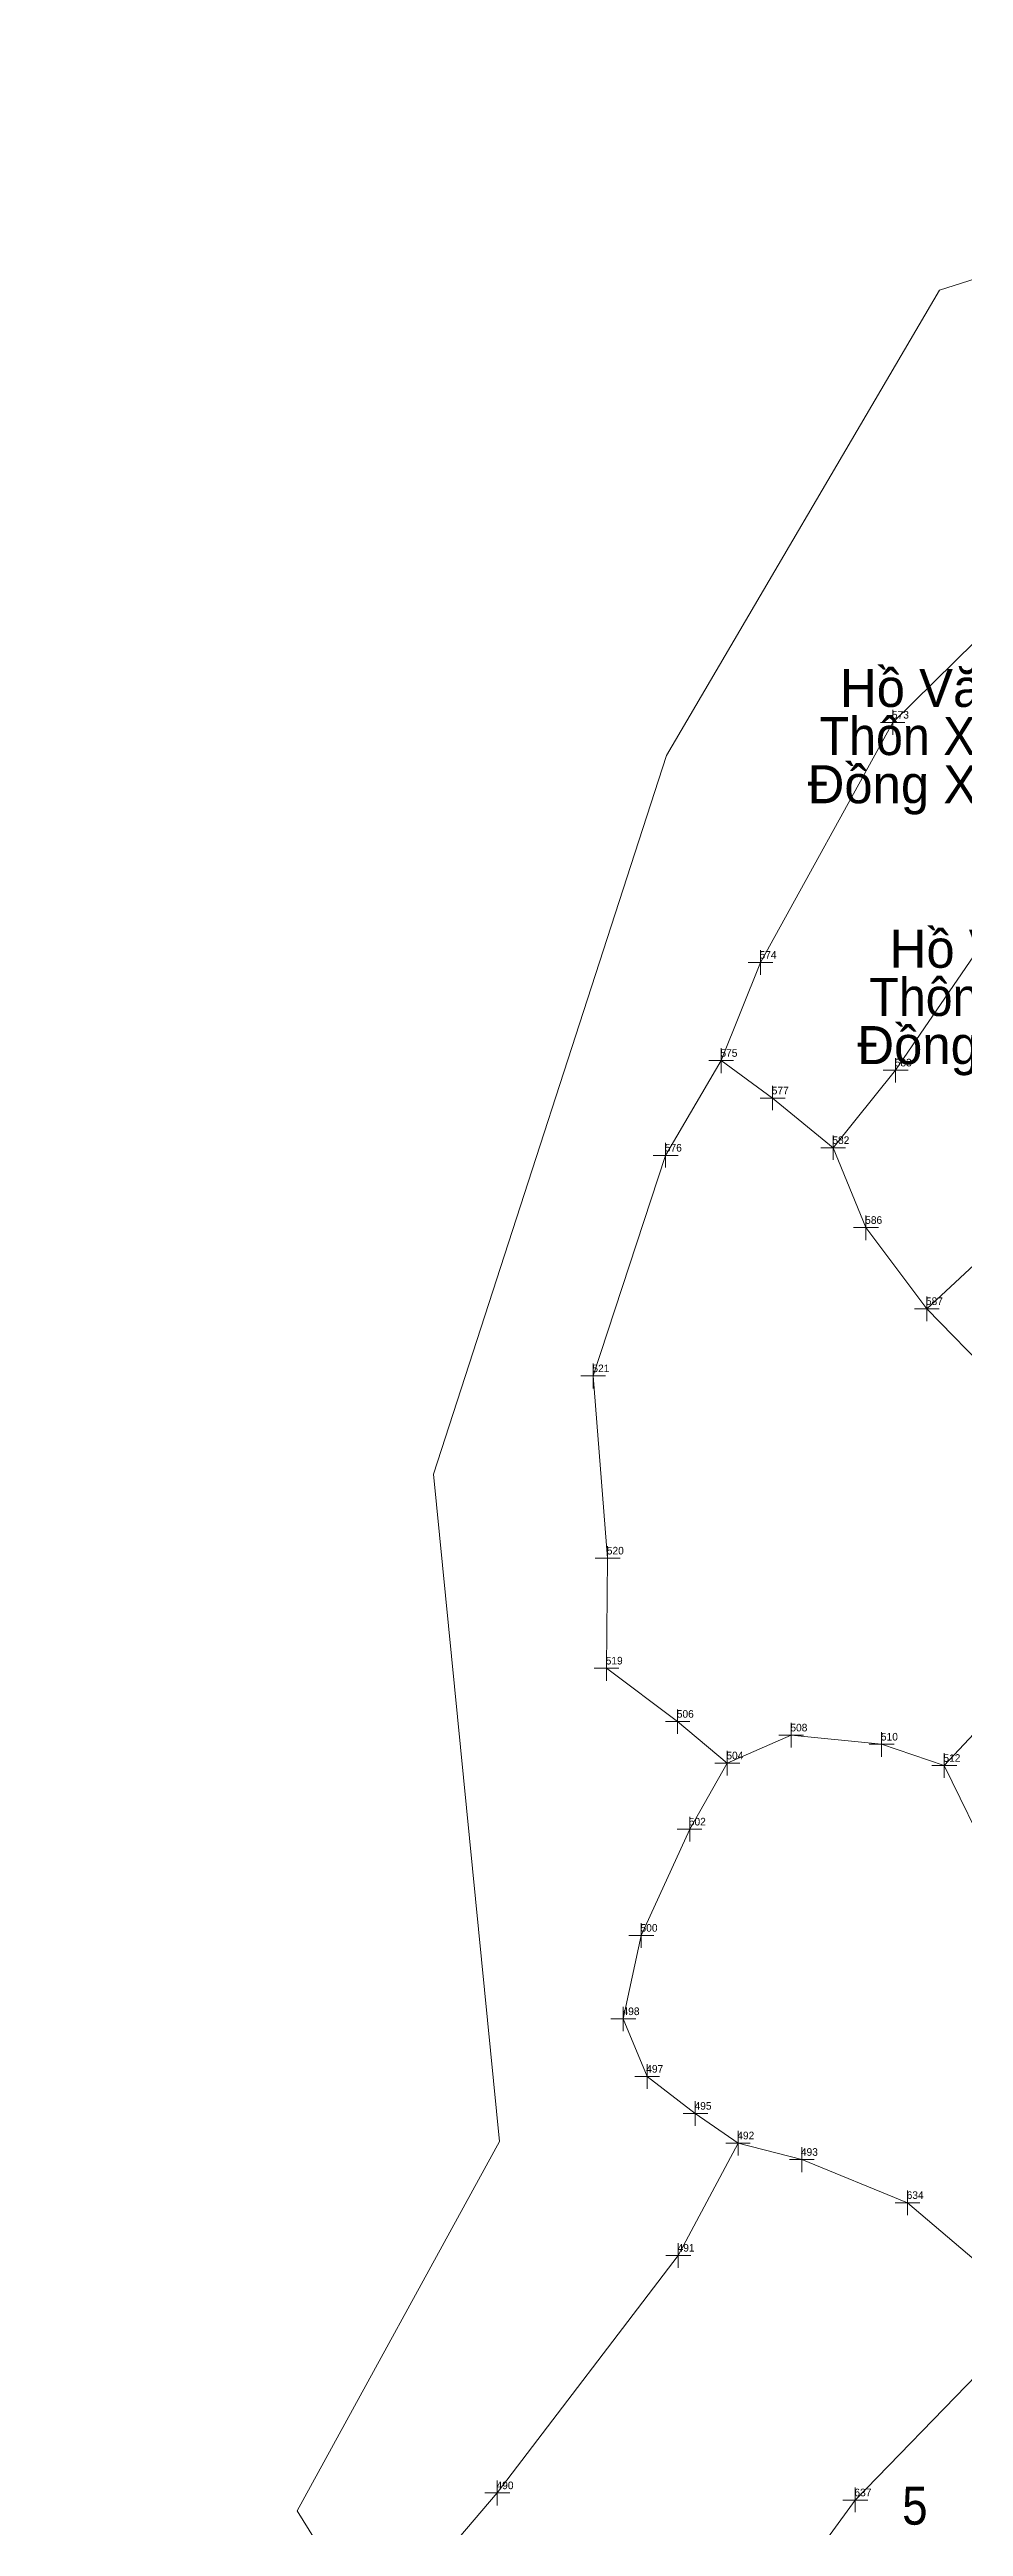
# Model space of a CAD drawing. Header units: metres. Extents: x 541800 to 543200, y 1841756 to 1843200.
# Drawn here: x 542651.1 to 542687.1, y 1842096.7 to 1842194.4 of the extents above; entities that cross this region are included whole.
import ezdxf
from ezdxf.enums import TextEntityAlignment as Align

# ---------------------------------------------------------------- set-up
doc = ezdxf.new("R2010")
doc.units = ezdxf.units.M
doc.header["$LTSCALE"] = 0.12
for name, color, linetype, lineweight in [('10', 7, 'Continuous', 13), ('11', 7, 'Continuous', 13), ('30', 7, 'Continuous', 13)]:
    doc.layers.add(name, color=color, linetype=linetype, lineweight=lineweight)
doc.layers.add('12', color=7, linetype='Continuous')
doc.layers.add('15', color=7, linetype='Continuous')

msp = doc.modelspace()

# ---------------------------------------------------------------- linework, layer by layer
at = {"layer": '10'}
for points in [[(542696.14, 1842166.1), (542692.88, 1842165.17), (542690.32, 1842162.71), (542684.46, 1842154.15), (542682, 1842151.09)], [(542696.39, 1842119.71), (542698.12, 1842123.04), (542705.14, 1842128.81), (542708.36, 1842133.12), (542699.39, 1842139.2), (542696.65, 1842141.58), (542694.55, 1842140.31), (542690.65, 1842140.45), (542688.31, 1842142.05), (542685.69, 1842144.74), (542689.81, 1842148.56), (542698.94, 1842161.67), (542702.45, 1842160.57), (542707.63, 1842160.1), (542711.23, 1842159.67)], [(542677.58, 1842154.53), (542679.61, 1842153.05), (542682, 1842151.09), (542683.29, 1842147.94), (542685.69, 1842144.74)], [(542686.38, 1842126.72), (542688.33, 1842128.81), (542689.89, 1842132.94), (542690.65, 1842140.45)], [(542677.82, 1842126.82), (542680.34, 1842127.92), (542683.91, 1842127.56)], [(542683.91, 1842127.56), (542686.38, 1842126.72), (542688.26, 1842122.89), (542693.21, 1842119.9), (542695.48, 1842118.83), (542696.39, 1842119.71), (542699.15, 1842117.93), (542697.95, 1842115.13), (542692.93, 1842107.27)], [(542678.25, 1842111.83), (542680.76, 1842111.18), (542684.93, 1842109.48), (542688.09, 1842106.79), (542690.07, 1842104.84), (542692.93, 1842107.27)], [(542690.54, 1842093), (542695.29, 1842099.23), (542691.55, 1842102.42), (542690.07, 1842104.84), (542687.69, 1842102.72), (542682.87, 1842097.75), (542677.62, 1842090.54), (542676.41, 1842088.62)]]:
    msp.add_lwpolyline(points, dxfattribs=at)
at = {"layer": '11'}
for points in [[(542684.35, 1842168.36), (542684.35, 1842167.87), (542684.35, 1842167.38)], [(542684.35, 1842168.36), (542684.35, 1842167.87), (542684.35, 1842167.38)], [(542684.83, 1842167.87), (542684.35, 1842167.87), (542683.86, 1842167.87)], [(542684.83, 1842167.87), (542684.35, 1842167.87), (542683.86, 1842167.87)], [(542679.62, 1842158.4), (542679.13, 1842158.4), (542678.65, 1842158.4)], [(542679.62, 1842158.4), (542679.13, 1842158.4), (542678.65, 1842158.4)], [(542679.13, 1842158.89), (542679.13, 1842158.4), (542679.13, 1842157.91)], [(542679.13, 1842158.89), (542679.13, 1842158.4), (542679.13, 1842157.91)], [(542678.07, 1842154.53), (542677.58, 1842154.53), (542677.09, 1842154.53)], [(542678.07, 1842154.53), (542677.58, 1842154.53), (542677.09, 1842154.53)], [(542677.58, 1842155.02), (542677.58, 1842154.53), (542677.58, 1842154.04)], [(542677.58, 1842155.02), (542677.58, 1842154.53), (542677.58, 1842154.04)], [(542684.46, 1842154.63), (542684.46, 1842154.15), (542684.46, 1842153.66)], [(542684.46, 1842154.63), (542684.46, 1842154.15), (542684.46, 1842153.66)], [(542679.61, 1842153.54), (542679.61, 1842153.05), (542679.61, 1842152.57)], [(542679.61, 1842153.54), (542679.61, 1842153.05), (542679.61, 1842152.57)], [(542684.95, 1842154.15), (542684.46, 1842154.15), (542683.97, 1842154.15)], [(542684.95, 1842154.15), (542684.46, 1842154.15), (542683.97, 1842154.15)], [(542680.1, 1842153.05), (542679.61, 1842153.05), (542679.12, 1842153.05)], [(542680.1, 1842153.05), (542679.61, 1842153.05), (542679.12, 1842153.05)], [(542682, 1842151.58), (542682, 1842151.09), (542682, 1842150.61)], [(542682, 1842151.58), (542682, 1842151.09), (542682, 1842150.61)], [(542675.88, 1842150.79), (542675.39, 1842150.79), (542674.9, 1842150.79)], [(542675.88, 1842150.79), (542675.39, 1842150.79), (542674.9, 1842150.79)], [(542675.39, 1842151.28), (542675.39, 1842150.79), (542675.39, 1842150.31)], [(542675.39, 1842151.28), (542675.39, 1842150.79), (542675.39, 1842150.31)], [(542682.49, 1842151.09), (542682, 1842151.09), (542681.51, 1842151.09)], [(542682.49, 1842151.09), (542682, 1842151.09), (542681.51, 1842151.09)], [(542683.78, 1842147.94), (542683.29, 1842147.94), (542682.8, 1842147.94)], [(542683.78, 1842147.94), (542683.29, 1842147.94), (542682.8, 1842147.94)], [(542683.29, 1842148.42), (542683.29, 1842147.94), (542683.29, 1842147.45)], [(542683.29, 1842148.42), (542683.29, 1842147.94), (542683.29, 1842147.45)], [(542686.18, 1842144.74), (542685.69, 1842144.74), (542685.21, 1842144.74)], [(542686.18, 1842144.74), (542685.69, 1842144.74), (542685.21, 1842144.74)], [(542685.69, 1842145.23), (542685.69, 1842144.74), (542685.69, 1842144.25)], [(542685.69, 1842145.23), (542685.69, 1842144.74), (542685.69, 1842144.25)], [(542673.02, 1842142.09), (542672.53, 1842142.09), (542672.04, 1842142.09)], [(542673.02, 1842142.09), (542672.53, 1842142.09), (542672.04, 1842142.09)], [(542672.53, 1842142.58), (542672.53, 1842142.09), (542672.53, 1842141.6)], [(542672.53, 1842142.58), (542672.53, 1842142.09), (542672.53, 1842141.6)], [(542673.1, 1842135.38), (542673.1, 1842134.9), (542673.1, 1842134.41)], [(542673.1, 1842135.38), (542673.1, 1842134.9), (542673.1, 1842134.41)], [(542673.59, 1842134.9), (542673.1, 1842134.9), (542672.61, 1842134.9)], [(542673.59, 1842134.9), (542673.1, 1842134.9), (542672.61, 1842134.9)], [(542673.06, 1842131.04), (542673.06, 1842130.56), (542673.06, 1842130.07)], [(542673.06, 1842131.04), (542673.06, 1842130.56), (542673.06, 1842130.07)], [(542673.55, 1842130.56), (542673.06, 1842130.56), (542672.57, 1842130.56)], [(542673.55, 1842130.56), (542673.06, 1842130.56), (542672.57, 1842130.56)], [(542676.35, 1842128.46), (542675.86, 1842128.46), (542675.38, 1842128.46)], [(542676.35, 1842128.46), (542675.86, 1842128.46), (542675.38, 1842128.46)], [(542675.86, 1842128.94), (542675.86, 1842128.46), (542675.86, 1842127.97)], [(542675.86, 1842128.94), (542675.86, 1842128.46), (542675.86, 1842127.97)], [(542680.34, 1842128.41), (542680.34, 1842127.92), (542680.34, 1842127.44)], [(542680.34, 1842128.41), (542680.34, 1842127.92), (542680.34, 1842127.44)], [(542677.82, 1842127.31), (542677.82, 1842126.82), (542677.82, 1842126.33)], [(542677.82, 1842127.31), (542677.82, 1842126.82), (542677.82, 1842126.33)], [(542680.83, 1842127.92), (542680.34, 1842127.92), (542679.85, 1842127.92)], [(542680.83, 1842127.92), (542680.34, 1842127.92), (542679.85, 1842127.92)], [(542684.4, 1842127.56), (542683.91, 1842127.56), (542683.42, 1842127.56)], [(542684.4, 1842127.56), (542683.91, 1842127.56), (542683.42, 1842127.56)], [(542683.91, 1842128.04), (542683.91, 1842127.56), (542683.91, 1842127.07)], [(542683.91, 1842128.04), (542683.91, 1842127.56), (542683.91, 1842127.07)], [(542686.38, 1842127.21), (542686.38, 1842126.72), (542686.38, 1842126.24)], [(542686.38, 1842127.21), (542686.38, 1842126.72), (542686.38, 1842126.24)], [(542678.31, 1842126.82), (542677.82, 1842126.82), (542677.33, 1842126.82)], [(542678.31, 1842126.82), (542677.82, 1842126.82), (542677.33, 1842126.82)], [(542686.87, 1842126.72), (542686.38, 1842126.72), (542685.89, 1842126.72)], [(542686.87, 1842126.72), (542686.38, 1842126.72), (542685.89, 1842126.72)], [(542676.82, 1842124.21), (542676.34, 1842124.21), (542675.85, 1842124.21)], [(542676.82, 1842124.21), (542676.34, 1842124.21), (542675.85, 1842124.21)], [(542676.34, 1842124.7), (542676.34, 1842124.21), (542676.34, 1842123.73)], [(542676.34, 1842124.7), (542676.34, 1842124.21), (542676.34, 1842123.73)], [(542674.43, 1842120.5), (542674.43, 1842120.02), (542674.43, 1842119.53)], [(542674.43, 1842120.5), (542674.43, 1842120.02), (542674.43, 1842119.53)], [(542674.92, 1842120.02), (542674.43, 1842120.02), (542673.94, 1842120.02)], [(542674.92, 1842120.02), (542674.43, 1842120.02), (542673.94, 1842120.02)], [(542674.21, 1842116.73), (542673.72, 1842116.73), (542673.23, 1842116.73)], [(542674.21, 1842116.73), (542673.72, 1842116.73), (542673.23, 1842116.73)], [(542673.72, 1842117.21), (542673.72, 1842116.73), (542673.72, 1842116.24)], [(542673.72, 1842117.21), (542673.72, 1842116.73), (542673.72, 1842116.24)], [(542675.15, 1842114.46), (542674.66, 1842114.46), (542674.17, 1842114.46)], [(542675.15, 1842114.46), (542674.66, 1842114.46), (542674.17, 1842114.46)], [(542674.66, 1842114.94), (542674.66, 1842114.46), (542674.66, 1842113.97)], [(542674.66, 1842114.94), (542674.66, 1842114.46), (542674.66, 1842113.97)], [(542676.56, 1842113.49), (542676.56, 1842113), (542676.56, 1842112.51)], [(542676.56, 1842113.49), (542676.56, 1842113), (542676.56, 1842112.51)], [(542677.05, 1842113), (542676.56, 1842113), (542676.08, 1842113)], [(542677.05, 1842113), (542676.56, 1842113), (542676.08, 1842113)], [(542678.73, 1842111.83), (542678.25, 1842111.83), (542677.76, 1842111.83)], [(542678.73, 1842111.83), (542678.25, 1842111.83), (542677.76, 1842111.83)], [(542678.25, 1842112.32), (542678.25, 1842111.83), (542678.25, 1842111.34)], [(542678.25, 1842112.32), (542678.25, 1842111.83), (542678.25, 1842111.34)], [(542680.76, 1842111.67), (542680.76, 1842111.18), (542680.76, 1842110.69)], [(542680.76, 1842111.67), (542680.76, 1842111.18), (542680.76, 1842110.69)], [(542681.25, 1842111.18), (542680.76, 1842111.18), (542680.27, 1842111.18)], [(542681.25, 1842111.18), (542680.76, 1842111.18), (542680.27, 1842111.18)], [(542684.93, 1842109.96), (542684.93, 1842109.48), (542684.93, 1842108.99)], [(542684.93, 1842109.96), (542684.93, 1842109.48), (542684.93, 1842108.99)], [(542685.42, 1842109.48), (542684.93, 1842109.48), (542684.44, 1842109.48)], [(542685.42, 1842109.48), (542684.93, 1842109.48), (542684.44, 1842109.48)], [(542675.89, 1842107.89), (542675.89, 1842107.4), (542675.89, 1842106.91)], [(542675.89, 1842107.89), (542675.89, 1842107.4), (542675.89, 1842106.91)], [(542676.38, 1842107.4), (542675.89, 1842107.4), (542675.4, 1842107.4)], [(542676.38, 1842107.4), (542675.89, 1842107.4), (542675.4, 1842107.4)], [(542669.24, 1842098.03), (542668.75, 1842098.03), (542668.26, 1842098.03)], [(542669.24, 1842098.03), (542668.75, 1842098.03), (542668.26, 1842098.03)], [(542668.75, 1842098.52), (542668.75, 1842098.03), (542668.75, 1842097.54)], [(542668.75, 1842098.52), (542668.75, 1842098.03), (542668.75, 1842097.54)], [(542682.87, 1842098.24), (542682.87, 1842097.75), (542682.87, 1842097.27)], [(542682.87, 1842098.24), (542682.87, 1842097.75), (542682.87, 1842097.27)], [(542683.36, 1842097.75), (542682.87, 1842097.75), (542682.38, 1842097.75)], [(542683.36, 1842097.75), (542682.87, 1842097.75), (542682.38, 1842097.75)]]:
    msp.add_lwpolyline(points, dxfattribs=at)
at = {"layer": '30'}
msp.add_line((542675.86, 1842128.46), (542677.82, 1842126.82), dxfattribs=at)
for points in [[(542651.09, 1842057.61), (542664.85, 1842066.99), (542663.86, 1842080.16), (542667.05, 1842087.34), (542660.86, 1842097.32), (542668.84, 1842111.89), (542666.24, 1842138.22), (542675.42, 1842166.56), (542686.19, 1842184.92), (542712.51, 1842193.3), (542717.52, 1842194.41)], [(542677.58, 1842154.53), (542679.13, 1842158.4), (542684.35, 1842167.87), (542689.23, 1842172.67)], [(542675.86, 1842128.46), (542673.06, 1842130.56), (542673.1, 1842134.9), (542672.53, 1842142.09), (542675.39, 1842150.79), (542677.58, 1842154.53)], [(542677.82, 1842126.82), (542676.34, 1842124.21), (542674.43, 1842120.02), (542673.72, 1842116.73), (542674.66, 1842114.46), (542676.56, 1842113), (542678.25, 1842111.83)], [(542668.75, 1842098.03), (542675.89, 1842107.4), (542678.25, 1842111.83)], [(542668.68, 1842092.43), (542666.93, 1842095.9), (542668.75, 1842098.03)]]:
    msp.add_lwpolyline(points, dxfattribs=at)

# ---------------------------------------------------------------- texts
at = {"layer": '12'}
for s, p in [('573', (542684.65, 1842168.02)), ('574', (542679.43, 1842158.55)), ('575', (542677.885, 1842154.68)), ('583', (542684.76, 1842154.3)), ('577', (542679.91, 1842153.2)), ('582', (542682.3, 1842151.24)), ('576', (542675.695, 1842150.94)), ('586', (542683.595, 1842148.09)), ('587', (542685.99, 1842144.89)), ('521', (542672.835, 1842142.24)), ('520', (542673.405, 1842135.05)), ('519', (542673.36, 1842130.71)), ('506', (542676.165, 1842128.61)), ('508', (542680.645, 1842128.07)), ('504', (542678.12, 1842126.97)), ('510', (542684.215, 1842127.71)), ('512', (542686.68, 1842126.87)), ('502', (542676.64, 1842124.36)), ('500', (542674.735, 1842120.17)), ('498', (542674.025, 1842116.88)), ('497', (542674.96, 1842114.61)), ('495', (542676.865, 1842113.15)), ('492', (542678.55, 1842111.98)), ('493', (542681.06, 1842111.33)), ('634', (542685.23, 1842109.63)), ('491', (542676.195, 1842107.55)), ('490', (542669.055, 1842098.18)), ('637', (542683.17, 1842097.9))]:
    msp.add_text(s, height=0.3, dxfattribs=at).set_placement(p, align=Align.CENTER)
at = {"layer": '15'}
for s, p in [('Hồ Văn Sưng', (542688.345, 1842168.48)), ('Đồng Xa Dương', (542688.34, 1842164.68)), ('Hồ Văn Sưng', (542690.305, 1842158.19)), ('Đồng Xa Dương', (542690.3, 1842154.39))]:
    msp.add_text(s, height=1.5, dxfattribs=at).set_placement(p, align=Align.CENTER)
for s, width, p in [('Thôn Xa Rương', 0.95, (542688.34, 1842166.58)), ('Thôn Xa Rương', 0.95, (542690.3, 1842156.29)), ('5', 0.9, (542685.22, 1842096.78))]:
    msp.add_text(s, height=1.5, dxfattribs=dict(at, width=width)).set_placement(p, align=Align.CENTER)

doc.saveas('drawing.dxf')
